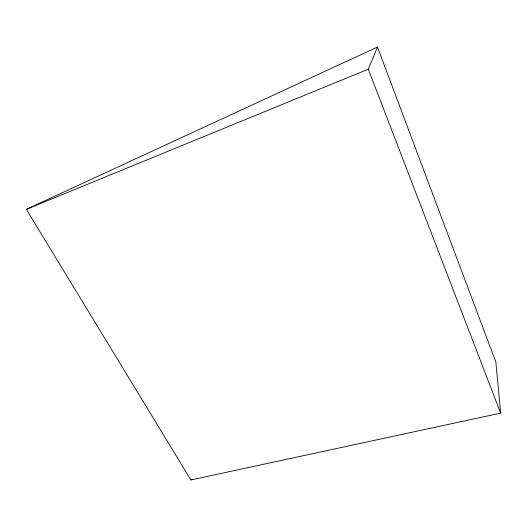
<?xml version="1.0" encoding="UTF-8"?>
<svg xmlns="http://www.w3.org/2000/svg" width="527" height="527" viewBox="0 0 527 527"><rect width="100%" height="100%" fill="white"/><g stroke="black" fill="none" stroke-linecap="round" stroke-linejoin="round"><path stroke-width="0.79" d="M500.65 413.122L368.287 69.189L377.484 47.041L495.848 362.075L500.65 413.122L190.893 479.959L26.35 209.331L377.484 47.041M26.35 209.331L368.287 69.189M190.893 479.959L192.427 479.366"/></g></svg>
